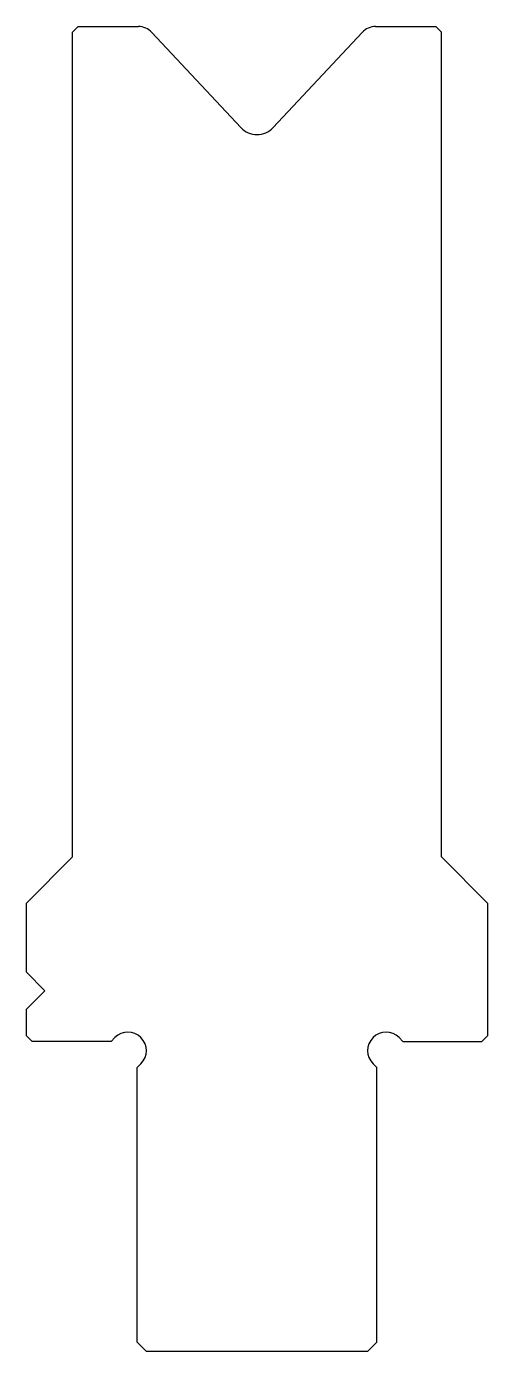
# Model space of a CAD drawing. Header units: metres. Extents: x -19 to 6, y -16.4 to 55.4.
import ezdxf

# ---------------------------------------------------------------- set-up
doc = ezdxf.new("R2010")
doc.units = ezdxf.units.M

msp = doc.modelspace()

# ---------------------------------------------------------------- linework, layer by layer
for p, q in [((-16.2, 55.385786), (-16.5, 55.085786)), ((-16.2, 55.385786), (-12.933931, 55.385786)), ((-0.066069, 55.385786), (3.2, 55.385786)), ((3.5, 55.085786), (3.2, 55.385786)), ((-16.5, 10.385786), (-16.5, 55.085786)), ((-12.20359, 55.068869), (-7.376409, 49.907724)), ((-5.623591, 49.907724), (-0.79641, 55.068869)), ((3.5, 10.385786), (3.5, 55.085786)), ((-19, 7.885786), (-16.5, 10.385786)), ((6, 7.885786), (3.5, 10.385786)), ((-19, 4.135786), (-19, 7.885786)), ((6, 7.885786), (6, 0.685786)), ((-19, 4.135786), (-18, 3.135786)), ((-18, 3.135786), (-19, 2.135786)), ((-19, 0.685786), (-19, 2.135786)), ((-19, 0.685786), (-18.7, 0.385786)), ((-14.414214, 0.385786), (-18.7, 0.385786)), ((-14.207107, 0.592893), (-14.414214, 0.385786)), ((1.207107, 0.592893), (1.414214, 0.385786)), ((1.414214, 0.385786), (5.7, 0.385786)), ((5.7, 0.385786), (6, 0.685786)), ((-13, -1.028427), (-12.792893, -0.82132)), ((-13, -15.914214), (-13, -1.028427)), ((0, -1.028427), (-0.207107, -0.82132)), ((0, -15.914214), (0, -1.028427)), ((-13, -15.914214), (-12.5, -16.414214)), ((-0.5, -16.414214), (-12.5, -16.414214)), ((-0.5, -16.414214), (0, -15.914214))]:
    msp.add_line(p, q)
for centre, radius, start, end in [((-12.933931, 54.385786), 1, 43.085, 90), ((-0.066069, 54.385786), 1, 90, 136.915), ((-6.5, 50.727423), 1.2, 223.085, 316.915), ((-13.5, -0.114214), 1, 315, 135), ((0.5, -0.114214), 1, 45, 225)]:
    msp.add_arc(centre, radius, start, end)

doc.saveas('drawing.dxf')
